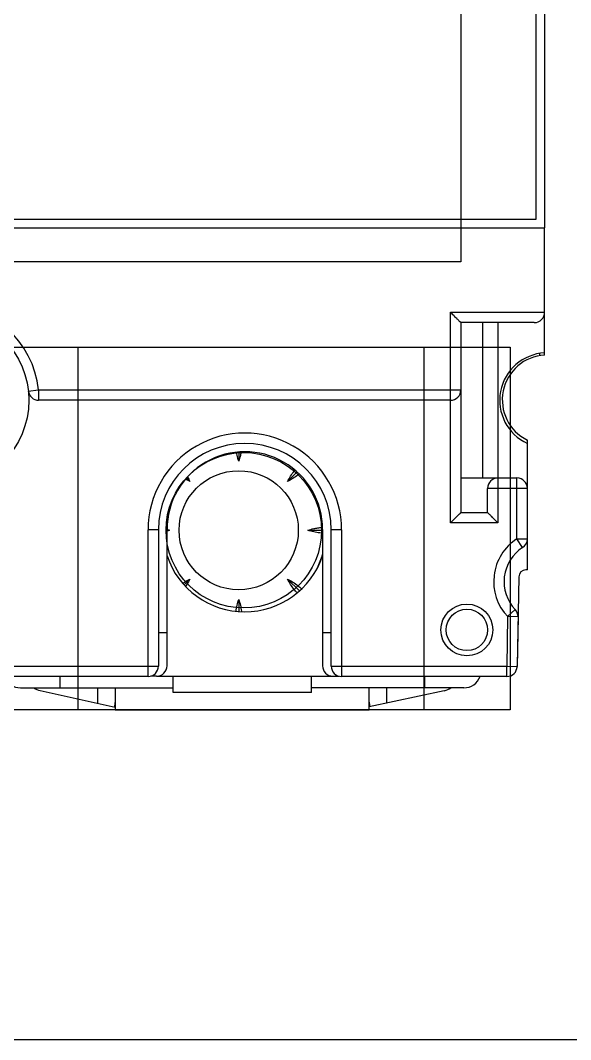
# Model space of a CAD drawing. Extents: x 0 to 607, y 0 to 244.
# Drawn here: x 248.9 to 280.7, y 24 to 83 of the extents above; entities that cross this region are included whole.
import ezdxf

# ---------------------------------------------------------------- set-up
doc = ezdxf.new("R2010")
doc.units = 0

# ---------------------------------------------------------------- blocks, each defined once
blk = doc.blocks.new('grfgd')
for p, q in [((61532.87, -3357.355), (61532.87, -3379.855)), ((61532.37, -3379.355), (61532.37, -3357.855)), ((61473.37, -3379.355), (61532.37, -3379.355)), ((61467.87, -3379.855), (61532.87, -3379.855)), ((61532.87, -3387.104), (61532.87, -3379.85)), ((61527.42, -3384.75), (61532.87, -3384.75)), ((61527.42, -3396.95), (61527.42, -3384.75)), ((61532.27, -3385.35), (61528.02, -3385.35)), ((61528.02, -3385.35), (61528.02, -3396.35)), ((61529.27, -3385.35), (61529.27, -3394.35)), ((61530.165, -3385.35), (61530.165, -3394.35)), ((61532.57, -3387.14), (61532.57, -3387.265)), ((61532.87, -3387.231), (61532.87, -3387.104)), ((61502.991, -3389.314), (61503.588, -3389.25)), ((61503.588, -3389.25), (61528.02, -3389.25)), ((61503.588, -3389.25), (61503.588, -3389.85)), ((61527.42, -3389.85), (61503.588, -3389.85)), ((61531.87, -3392.348), (61531.87, -3392.158)), ((61531.87, -3397.872), (61531.87, -3392.348)), ((61515.166, -3392.845), (61515.166, -3393.376)), ((61512.144, -3394.356), (61512.336, -3394.548)), ((61517.996, -3394.548), (61518.542, -3394.002)), ((61528.02, -3394.35), (61531.27, -3394.35)), ((61530.17, -3394.35), (61530.17, -3396.95)), ((61531.27, -3397.872), (61531.27, -3394.35)), ((61531.87, -3394.95), (61529.57, -3394.95)), ((61529.57, -3396.35), (61529.57, -3394.95)), ((61528.02, -3396.35), (61529.57, -3396.35)), ((61511.018, -3405.228), (61511.018, -3397.329)), ((61520.018, -3397.328), (61520.018, -3405.229)), ((61530.17, -3396.95), (61527.42, -3396.95)), ((61510.52, -3397.35), (61509.92, -3397.35)), ((61509.92, -3405.85), (61509.92, -3397.35)), ((61510.52, -3397.35), (61510.52, -3405.25)), ((61511.164, -3397.378), (61511.018, -3397.378)), ((61519.168, -3397.378), (61520.018, -3397.378)), ((61521.12, -3397.35), (61520.52, -3397.35)), ((61520.52, -3405.25), (61520.52, -3397.35)), ((61521.12, -3397.35), (61521.12, -3405.85)), ((61531.27, -3397.872), (61531.87, -3397.872)), ((61531.595, -3398.376), (61531.27, -3397.872)), ((61531.87, -3399.678), (61531.87, -3397.872)), ((61531.87, -3399.678), (61531.776, -3399.678)), ((61512.336, -3400.208), (61512.005, -3400.54)), ((61517.996, -3400.208), (61518.68, -3400.892)), ((61531.376, -3400.071), (61531.286, -3405.239)), ((61515.166, -3401.381), (61515.166, -3402.084)), ((61531.166, -3401.968), (61530.73, -3402.381)), ((61530.73, -3402.381), (61530.68, -3405.25)), ((61531.33, -3402.392), (61530.73, -3402.381)), ((61531.33, -3402.392), (61531.28, -3405.261)), ((61511.018, -3403.328), (61510.52, -3403.328)), ((61520.52, -3403.328), (61520.018, -3403.328)), ((61499.27, -3405.25), (61510.52, -3405.25)), ((61520.52, -3405.25), (61530.68, -3405.25)), ((61530.68, -3405.25), (61531.28, -3405.261)), ((61530.68, -3405.85), (61530.68, -3405.25)), ((61509.92, -3405.85), (61499.87, -3405.85)), ((61504.822, -3405.85), (61504.822, -3406.503)), ((61510.417, -3405.828), (61510.079, -3405.828)), ((61520.617, -3405.848), (61510.417, -3405.848)), ((61511.373, -3406.779), (61511.373, -3405.848)), ((61519.373, -3406.779), (61519.373, -3405.848)), ((61520.618, -3405.829), (61520.962, -3405.829)), ((61530.68, -3405.85), (61521.12, -3405.85)), ((61525.923, -3405.85), (61525.923, -3406.503)), ((61502.548, -3406.503), (61511.373, -3406.503)), ((61503.682, -3406.664), (61508.023, -3407.626)), ((61507.023, -3407.404), (61507.023, -3406.503)), ((61508.023, -3406.503), (61508.023, -3407.778)), ((61528.198, -3406.503), (61519.373, -3406.503)), ((61522.723, -3407.778), (61522.723, -3406.503)), ((61527.063, -3406.675), (61522.723, -3407.605)), ((61523.723, -3406.503), (61523.723, -3407.391)), ((61519.373, -3406.779), (61511.373, -3406.779)), ((61508.023, -3407.778), (61522.723, -3407.778))]:
    blk.add_line(p, q)
for centre, radius in [((61498.02, -3389.85), 5), ((61515.166, -3397.378), 3.45), ((61528.37, -3403.15), 1.5), ((61528.37, -3403.15), 1.2)]:
    blk.add_circle(centre, radius)
for centre, radius, start, end in [((61498.02, -3389.85), 5.6, 6.15064, 173.84936), ((61532.27, -3384.75), 0.6, 270, 0), ((61533.02, -3389.85), 2.75, 93.12678, 245.28015), ((61533.02, -3389.826), 2.6, 93.31752, 243.73809), ((61503.588, -3389.25), 0.6, 186.15064, 270), ((61527.42, -3389.25), 0.6, 270, 0), ((61515.52, -3397.35), 5.6, 0, 180.00062), ((61515.52, -3397.35), 5, 0, 180), ((61515.518, -3397.328), 4.5, 359.99999, 180.00384), ((61530.17, -3394.95), 0.6, 90, 180), ((61531.27, -3394.95), 0.6, 0, 90), ((61532.87, -3400.35), 2.95, 122.84513, 223.50884), ((61531.27, -3397.872), 0.6, 302.84532, 0), ((61532.87, -3400.35), 2.35, 122.84532, 223.50889), ((61515.52, -3397.348), 4.75, 198.57041, 341.27007), ((61515.166, -3397.378), 5.05, 334.1064, 343.92195), ((61515.166, -3397.378), 5.051, 334.46859, 343.86827), ((61531.776, -3400.078), 0.4, 90, 179.24815), ((61530.73, -3402.381), 0.6, 359, 43.50889), ((61509.92, -3405.25), 0.6, 270, 0), ((61510.418, -3405.228), 0.6, 269.94872, 360), ((61520.618, -3405.229), 0.6, 180.00032, 269.89963), ((61521.12, -3405.25), 0.6, 180, 270), ((61530.68, -3405.25), 0.6, 270, 359), ((61530.686, -3405.228), 0.6, 343.83062, 359.00004), ((61502.548, -3405.503), 1, 200.28799, 270), ((61528.198, -3405.503), 1, 270.0002, 339.71199), ((61503.898, -3405.688), 1, 234.67389, 257.51092), ((61526.848, -3405.699), 1, 282.43176, 306.38253)]:
    blk.add_arc(centre, radius, start, end)
for points, knots in [([(61528.02, -3385.35), (61528.01, -3385.341), (61527.974, -3385.304), (61527.895, -3385.225), (61527.769, -3385.099), (61527.605, -3384.936), (61527.485, -3384.815), (61527.42, -3384.75)], [0, 0, 0, 0, 0.0402334, 0.155377, 0.3364328, 0.573722, 0.8485282, 0.8485282, 0.8485282, 0.8485282]), ([(61515.166, -3393.376), (61515.127, -3393.266), (61515.079, -3393.094), (61515.046, -3392.918), (61515.036, -3392.858)], [0, 0, 0, 0, 0.3517875, 0.534926, 0.534926, 0.534926, 0.534926]), ([(61515.299, -3392.839), (61515.289, -3392.906), (61515.256, -3393.087), (61515.205, -3393.266), (61515.166, -3393.376)], [0, 0, 0, 0, 0.2029736, 0.5544509, 0.5544509, 0.5544509, 0.5544509]), ([(61517.996, -3394.548), (61518.047, -3394.443), (61518.162, -3394.237), (61518.316, -3394.025), (61518.408, -3393.914), (61518.424, -3393.894)], [0, 0, 0, 0, 0.3517865, 0.7058999, 0.7835665, 0.7835665, 0.7835665, 0.7835665]), ([(61518.661, -3394.111), (61518.638, -3394.131), (61518.523, -3394.226), (61518.308, -3394.383), (61518.102, -3394.498), (61517.996, -3394.548)], [0, 0, 0, 0, 0.0922459, 0.4463375, 0.7978048, 0.7978048, 0.7978048, 0.7978048]), ([(61527.42, -3396.95), (61527.485, -3396.885), (61527.605, -3396.765), (61527.768, -3396.602), (61527.894, -3396.476), (61527.974, -3396.396), (61528.01, -3396.36), (61528.02, -3396.35)], [0, 0, 0, 0, 0.274286, 0.5111711, 0.6922419, 0.807862, 0.8485282, 0.8485282, 0.8485282, 0.8485282]), ([(61530.17, -3396.95), (61530.105, -3396.885), (61529.985, -3396.765), (61529.822, -3396.602), (61529.696, -3396.476), (61529.616, -3396.397), (61529.58, -3396.36), (61529.57, -3396.35)], [0, 0, 0, 0, 0.274286, 0.5111711, 0.6922419, 0.807862, 0.8485282, 0.8485282, 0.8485282, 0.8485282]), ([(61519.168, -3397.378), (61519.279, -3397.339), (61519.468, -3397.286), (61519.661, -3397.251), (61519.739, -3397.24)], [0, 0, 0, 0, 0.3517663, 0.5876535, 0.5876535, 0.5876535, 0.5876535]), ([(61519.739, -3397.24), (61519.778, -3397.235), (61519.869, -3397.224), (61519.96, -3397.216), (61520.013, -3397.213)], [0, 0, 0, 0, 0.1183966, 0.2750566, 0.2750566, 0.2750566, 0.2750566]), ([(61520.018, -3397.544), (61519.964, -3397.541), (61519.792, -3397.527), (61519.506, -3397.482), (61519.279, -3397.418), (61519.168, -3397.378)], [0, 0, 0, 0, 0.1623312, 0.5164694, 0.8679335, 0.8679335, 0.8679335, 0.8679335]), ([(61511.924, -3400.45), (61511.958, -3400.426), (61512.091, -3400.337), (61512.23, -3400.259), (61512.336, -3400.208)], [0, 0, 0, 0, 0.1268012, 0.4782934, 0.4782934, 0.4782934, 0.4782934]), ([(61512.336, -3400.208), (61512.286, -3400.314), (61512.206, -3400.457), (61512.115, -3400.592), (61512.089, -3400.63)], [0, 0, 0, 0, 0.3518006, 0.4889178, 0.4889178, 0.4889178, 0.4889178]), ([(61517.996, -3400.208), (61518.102, -3400.259), (61518.308, -3400.374), (61518.576, -3400.569), (61518.736, -3400.71), (61518.805, -3400.776)], [0, 0, 0, 0, 0.3517858, 0.7058983, 0.9918743, 0.9918743, 0.9918743, 0.9918743]), ([(61518.55, -3401.003), (61518.489, -3400.938), (61518.353, -3400.783), (61518.162, -3400.52), (61518.047, -3400.314), (61517.996, -3400.208)], [0, 0, 0, 0, 0.2664, 0.6204948, 0.9719715, 0.9719715, 0.9719715, 0.9719715]), ([(61515.014, -3402.069), (61515.026, -3401.951), (61515.063, -3401.718), (61515.127, -3401.491), (61515.166, -3401.381)], [0, 0, 0, 0, 0.3546109, 0.706089, 0.706089, 0.706089, 0.706089]), ([(61515.166, -3401.381), (61515.205, -3401.491), (61515.269, -3401.718), (61515.308, -3401.959), (61515.32, -3402.084), (61515.321, -3402.092)], [0, 0, 0, 0, 0.3517872, 0.7059577, 0.7291356, 0.7291356, 0.7291356, 0.7291356]), ([(61507.98, -3407.616), (61507.995, -3407.588), (61508.012, -3407.516), (61508.019, -3407.428), (61508.021, -3407.373), (61508.021, -3407.357)], [0, 0, 0, 0, 0.0961682, 0.2178848, 0.2637484, 0.2637484, 0.2637484, 0.2637484]), ([(61522.724, -3407.341), (61522.724, -3407.356), (61522.726, -3407.411), (61522.731, -3407.497), (61522.746, -3407.568), (61522.757, -3407.598)], [0, 0, 0, 0, 0.0438197, 0.1644144, 0.2594884, 0.2594884, 0.2594884, 0.2594884])]:
    blk.add_open_spline(points, degree=3, knots=knots)
for points in [[(61512.199, -3394.296), (61512.249, -3394.378), (61512.295, -3394.462), (61512.336, -3394.548)], [(61512.336, -3394.548), (61512.252, -3394.508), (61512.17, -3394.464), (61512.09, -3394.415)], [(61511.018, -3397.331), (61511.067, -3397.346), (61511.116, -3397.361), (61511.164, -3397.378)], [(61511.164, -3397.378), (61511.116, -3397.396), (61511.067, -3397.411), (61511.018, -3397.426)]]:
    blk.add_open_spline(points, degree=3)
blk = doc.blocks.new('fdgdfhđjgf')
at = {"color": 3}
blk.add_lwpolyline([(61414.442, -2664.538), (61509.442, -2664.538), (61509.442, -2766.538), (61414.442, -2766.538)], close=True, dxfattribs=at)
blk.add_blockref('grfgd', (-18.578, 615.29))
blk = doc.blocks.new('dfhfeher')
at = {"color": 7}
blk.add_lwpolyline([(71226.481, 6297.965), (71776.481, 6297.965), (71776.481, 6517.965), (71226.481, 6517.965)], close=True, dxfattribs=at)
at = {"color": 24}
blk.add_lwpolyline([(71461.481, 6338.065), (71491.481, 6338.065), (71491.481, 6317.065), (71461.481, 6317.065)], close=True, dxfattribs=at)
at = {"color": 133}
blk.add_lwpolyline([(71466.481, 6338.065), (71486.481, 6338.065), (71486.481, 6317.065), (71466.481, 6317.065)], close=True, dxfattribs=at)
at = {"color": 1}
blk.add_circle((71476.068, 6327.465), 4.5, dxfattribs=at)
blk.add_blockref('fdgdfhđjgf', (9979.186, 9109.554))

msp = doc.modelspace()

# ---------------------------------------------------------------- block references
msp.add_blockref('dfhfeher', (-71214.232, -6273.994))

doc.saveas('drawing.dxf')
